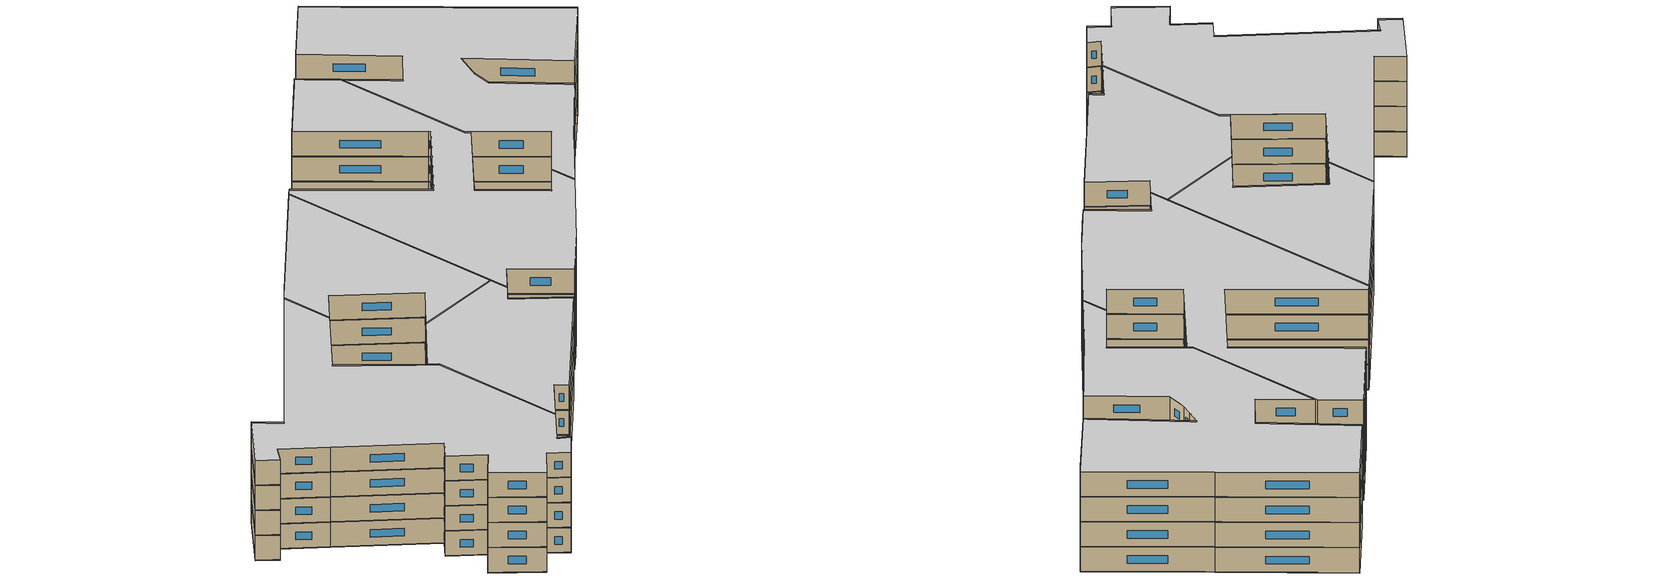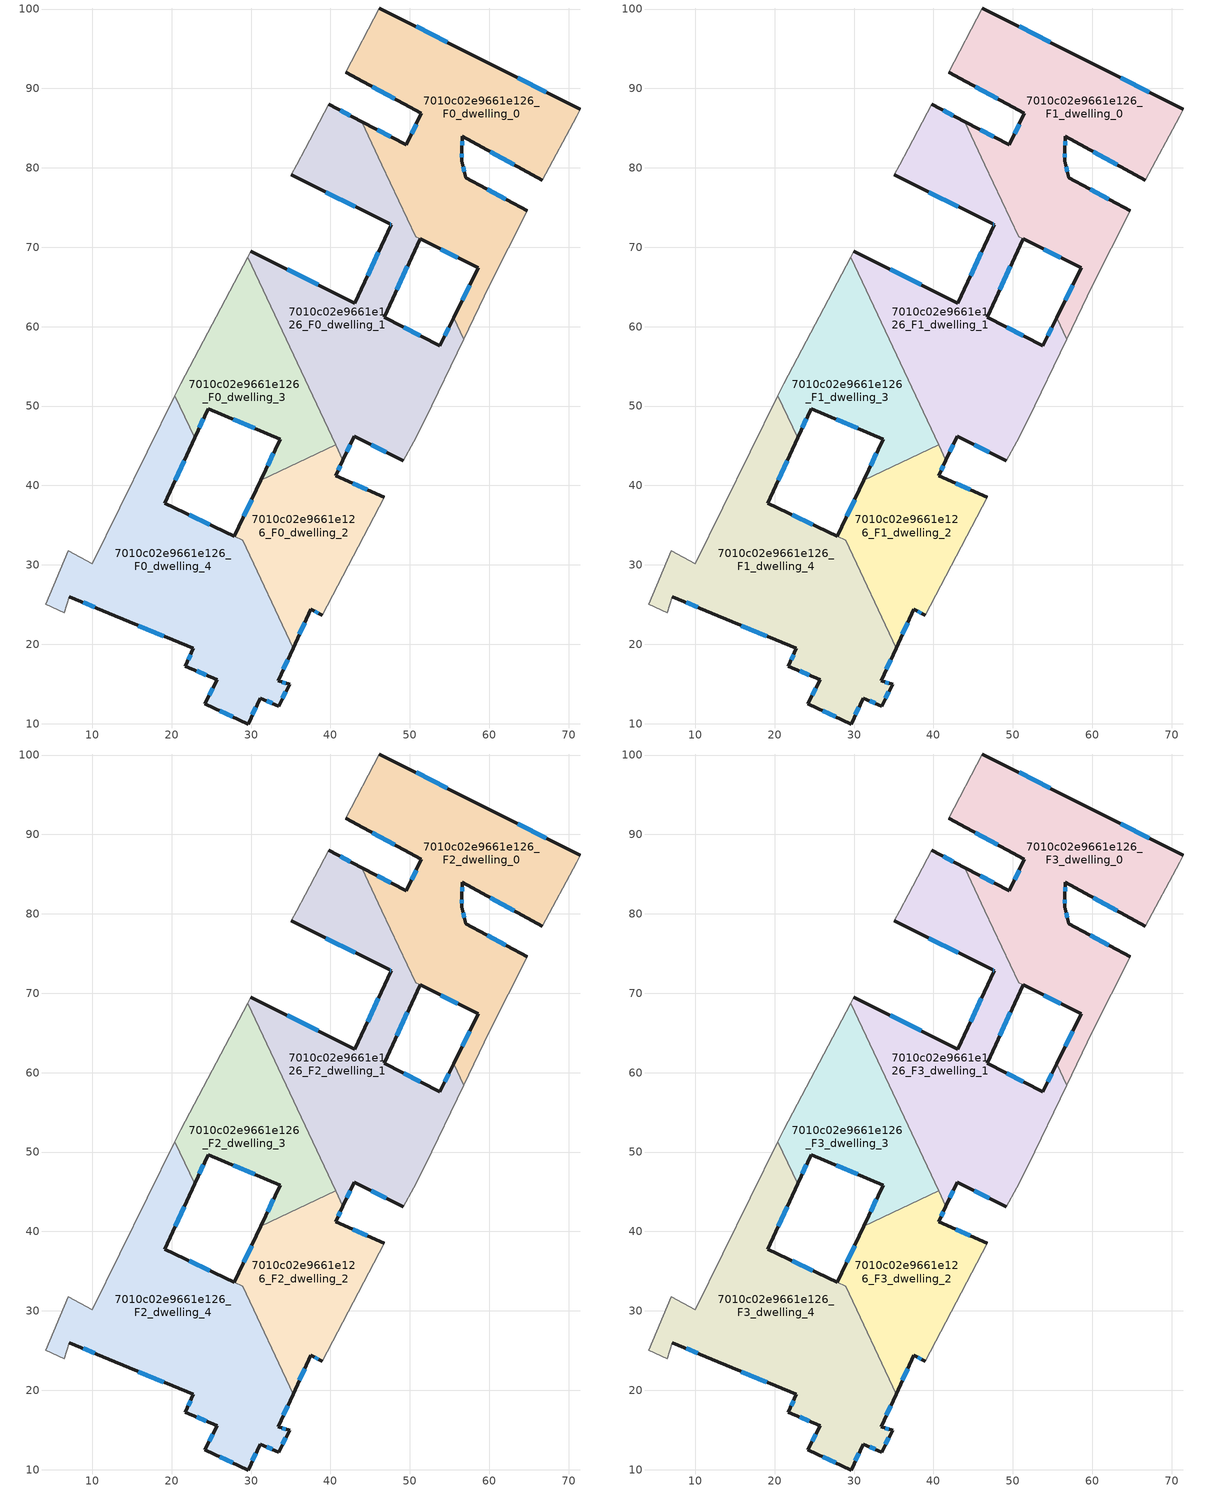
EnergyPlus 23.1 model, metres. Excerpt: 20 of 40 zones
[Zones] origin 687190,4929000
7010c02e9661e126_F0_dwelling_0
 floor ground (EU_floor_Construction): 59.98,65.12 64.76,74.59 57.03,78.73 56.53,80.9 56.55,82.2 56.59,83.99 66.68,78.41 71.01,86.51 71.47,87.38 59.29,93.49 46.17,100.13 41.9,92.05 51.45,86.86 49.53,82.88 43.93,85.81 50.72,71.33 58.61,67.4 55.5,61.11 56.77,58.4 z0
 wall outside (EU_wall_Construction): 43.93,85.81 49.54,82.88 51.45,86.86 41.91,92.05 / 46.18,100.13 59.3,93.49 71.47,87.38 / 66.68,78.41 56.59,83.99 56.56,82.2 56.54,80.9 57.04,78.73 64.76,74.59 / 55.5,61.11 58.61,67.4 51.29,71.04 z0:3
 wall adiabatic (EU_wall_Construction): 41.91,92.05 46.18,100.13 / 71.47,87.38 71.01,86.51 66.68,78.41 / 64.76,74.59 59.98,65.12 56.77,58.4 z0:3
 wall to 7010c02e9661e126_F0_dwelling_1 (EU_wall_Construction): 56.77,58.4 55.5,61.11 / 51.28,71.04 50.72,71.33 46.47,80.39 43.93,85.81 z0:3
 window (EU_Window_Construction): 45.89,84.79 47.57,83.91 / 50.21,84.28 50.78,85.47 / 48.11,88.68 45.25,90.23 / 50.78,97.8 54.69,95.82 / 63.57,91.35 67.2,89.52 / 63.15,80.37 60.13,82.04 / 56.58,83.36 56.57,82.83 / 56.55,81.75 56.54,81.36 / 56.71,80.14 56.86,79.49 / 59.74,77.28 62.05,76.04 / 56.59,63.32 57.52,65.2 / 56.05,68.68 53.86,69.77 z1.05:1.95
7010c02e9661e126_F0_dwelling_1
 floor ground (EU_floor_Construction): 50.47,45.51 51.94,48.32 56.77,58.4 55.5,61.11 53.76,57.6 46.74,61.15 51.28,71.04 50.72,71.33 43.93,85.81 39.75,87.99 36.8,82.4 35.75,80.4 35.06,79.11 47.44,72.95 47.65,72.85 43.08,62.97 29.97,69.49 29.59,68.76 41.57,43.18 42.96,46.18 49.19,43.08 z0
 wall outside (EU_wall_Construction): 39.76,87.99 43.93,85.81 / 51.29,71.04 46.74,61.15 53.77,57.6 55.5,61.11 / 49.19,43.08 42.96,46.18 41.57,43.18 / 29.97,69.49 43.08,62.97 47.65,72.85 47.44,72.95 35.06,79.11 z0:3
 wall adiabatic (EU_wall_Construction): 56.77,58.4 51.94,48.32 50.47,45.51 49.19,43.08 / 29.59,68.76 29.97,69.49 / 35.06,79.11 35.76,80.4 36.81,82.4 39.76,87.99 z0:3
 wall to 7010c02e9661e126_F0_dwelling_3 (EU_wall_Construction): 40.67,45.11 29.59,68.76 z0:3
 wall to 7010c02e9661e126_F0_dwelling_2 (EU_wall_Construction): 41.57,43.18 40.67,45.11 z0:3
 window (EU_Window_Construction): 41.22,87.23 42.47,86.58 / 49.69,67.58 48.34,64.62 / 49.21,59.91 51.3,58.85 / 54.37,58.83 54.89,59.88 / 47.01,44.17 45.15,45.1 / 42.48,45.13 42.06,44.24 / 34.57,67.21 38.49,65.26 / 44.68,66.44 46.05,69.39 / 47.57,72.89 47.52,72.92 / 43.1,75.11 39.41,76.95 z1.05:1.95
7010c02e9661e126_F0_dwelling_2
 floor ground (EU_floor_Construction): 38.96,23.66 46.78,38.48 40.67,41.22 41.57,43.18 40.67,45.11 31.22,40.68 27.9,33.61 28.92,33.13 35.31,19.5 37.54,24.42 z0
 wall outside (EU_wall_Construction): 27.9,33.61 31.22,40.68 / 41.57,43.18 40.67,41.22 46.78,38.48 / 38.96,23.66 37.55,24.42 35.31,19.5 z0:3
 wall adiabatic (EU_wall_Construction): 46.78,38.48 38.96,23.66 z0:3
 wall to 7010c02e9661e126_F0_dwelling_3 (EU_wall_Construction): 31.22,40.68 40.67,45.11 z0:3
 wall to 7010c02e9661e126_F0_dwelling_4 (EU_wall_Construction): 35.31,19.5 28.93,33.12 / 28.92,33.13 27.9,33.61 z0:3
 window (EU_Window_Construction): 29.06,36.09 30.06,38.21 / 41.26,42.5 40.98,41.91 / 42.81,40.26 44.64,39.44 / 38.47,23.93 38.04,24.16 / 36.76,22.7 36.09,21.23 z1.05:1.95
7010c02e9661e126_F0_dwelling_3
 floor ground (EU_floor_Construction): 40.67,45.11 29.59,68.76 21.15,52.8 20.41,51.3 22.9,45.99 24.58,49.68 33.65,45.84 31.22,40.68 z0
 wall outside (EU_wall_Construction): 31.22,40.68 33.66,45.84 24.58,49.68 22.9,45.99 z0:3
 wall adiabatic (EU_wall_Construction): 20.41,51.3 21.16,52.8 29.59,68.76 z0:3
 wall to 7010c02e9661e126_F0_dwelling_4 (EU_wall_Construction): 22.9,45.99 20.41,51.3 z0:3
 window (EU_Window_Construction): 32.08,42.49 32.8,44.03 / 30.47,47.19 27.77,48.34 / 23.99,48.39 23.49,47.28 z1.05:1.95
7010c02e9661e126_F0_dwelling_4
 floor ground (EU_floor_Construction): 33.46,12.21 34.84,14.96 33.43,15.38 35.31,19.5 28.92,33.13 19.15,37.76 22.9,45.99 20.41,51.3 9.98,30.17 6.99,31.75 4.12,25.01 6.45,24 7.07,26 12.09,23.89 22.72,19.47 21.73,17.24 25.76,15.51 24.18,12.5 29.62,9.96 31.14,13.21 z0
 wall outside (EU_wall_Construction): 22.9,45.99 19.15,37.76 27.89,33.62 / 35.31,19.5 33.43,15.38 34.84,14.96 33.46,12.21 31.14,13.21 29.62,9.96 24.18,12.5 25.76,15.51 21.73,17.24 22.72,19.47 12.09,23.89 7.07,26 z0:3
 wall adiabatic (EU_wall_Construction): 7.07,26 6.45,24 4.12,25.01 6.99,31.75 9.98,30.17 20.41,51.3 z0:3
 window (EU_Window_Construction): 24.73,13.55 25.2,14.46 / 24.35,16.12 23.14,16.63 / 22.08,18.02 22.38,18.69 / 19,21.02 15.82,22.35 / 10.33,24.63 8.84,25.26 / 21.58,43.1 20.46,40.65 / 22.21,36.31 24.82,35.07 / 34.65,18.06 34.08,16.82 / 33.92,15.23 34.35,15.1 / 34.36,13.99 33.95,13.17 / 32.65,12.56 31.95,12.85 / 30.61,12.07 30.15,11.09 / 27.71,10.85 26.09,11.6 z1.05:1.95
7010c02e9661e126_F1_dwelling_0
 floor to 7010c02e9661e126_F0_dwelling_0 (EU_floor_Construction): 59.98,65.12 64.76,74.59 57.03,78.73 56.53,80.9 56.55,82.2 56.59,83.99 66.68,78.41 71.01,86.51 71.47,87.38 59.29,93.49 46.17,100.13 41.9,92.05 51.45,86.86 49.53,82.88 43.93,85.81 50.72,71.33 58.61,67.4 55.5,61.11 56.77,58.4 z3
 wall outside (EU_wall_Construction): 43.93,85.81 49.54,82.88 51.45,86.86 41.91,92.05 / 46.18,100.13 59.3,93.49 71.47,87.38 / 66.68,78.41 56.59,83.99 56.56,82.2 56.54,80.9 57.04,78.73 64.76,74.59 / 55.5,61.11 58.61,67.4 51.29,71.04 z3:6
 wall adiabatic (EU_wall_Construction): 41.91,92.05 46.18,100.13 / 71.47,87.38 71.01,86.51 66.68,78.41 / 64.76,74.59 59.98,65.12 56.77,58.4 z3:6
 wall to 7010c02e9661e126_F1_dwelling_1 (EU_wall_Construction): 56.77,58.4 55.5,61.11 / 51.28,71.04 50.72,71.33 46.47,80.39 43.93,85.81 z3:6
 window (EU_Window_Construction): 45.89,84.79 47.57,83.91 / 50.21,84.28 50.78,85.47 / 48.11,88.68 45.25,90.23 / 50.78,97.8 54.69,95.82 / 63.57,91.35 67.2,89.52 / 63.15,80.37 60.13,82.04 / 56.58,83.36 56.57,82.83 / 56.55,81.75 56.54,81.36 / 56.71,80.14 56.86,79.49 / 59.74,77.28 62.05,76.04 / 56.59,63.32 57.52,65.2 / 56.05,68.68 53.86,69.77 z4.05:4.95
7010c02e9661e126_F1_dwelling_1
 floor to 7010c02e9661e126_F0_dwelling_1 (EU_floor_Construction): 50.47,45.51 51.94,48.32 56.77,58.4 55.5,61.11 53.76,57.6 46.74,61.15 51.28,71.04 50.72,71.33 43.93,85.81 39.75,87.99 36.8,82.4 35.75,80.4 35.06,79.11 47.44,72.95 47.65,72.85 43.08,62.97 29.97,69.49 29.59,68.76 41.57,43.18 42.96,46.18 49.19,43.08 z3
 wall outside (EU_wall_Construction): 39.76,87.99 43.93,85.81 / 51.29,71.04 46.74,61.15 53.77,57.6 55.5,61.11 / 49.19,43.08 42.96,46.18 41.57,43.18 / 29.97,69.49 43.08,62.97 47.65,72.85 47.44,72.95 35.06,79.11 z3:6
 wall adiabatic (EU_wall_Construction): 56.77,58.4 51.94,48.32 50.47,45.51 49.19,43.08 / 29.59,68.76 29.97,69.49 / 35.06,79.11 35.76,80.4 36.81,82.4 39.76,87.99 z3:6
 wall to 7010c02e9661e126_F1_dwelling_3 (EU_wall_Construction): 40.67,45.11 29.59,68.76 z3:6
 wall to 7010c02e9661e126_F1_dwelling_2 (EU_wall_Construction): 41.57,43.18 40.67,45.11 z3:6
 window (EU_Window_Construction): 41.22,87.23 42.47,86.58 / 49.69,67.58 48.34,64.62 / 49.21,59.91 51.3,58.85 / 54.37,58.83 54.89,59.88 / 47.01,44.17 45.15,45.1 / 42.48,45.13 42.06,44.24 / 34.57,67.21 38.49,65.26 / 44.68,66.44 46.05,69.39 / 47.57,72.89 47.52,72.92 / 43.1,75.11 39.41,76.95 z4.05:4.95
7010c02e9661e126_F1_dwelling_2
 floor to 7010c02e9661e126_F0_dwelling_2 (EU_floor_Construction): 38.96,23.66 46.78,38.48 40.67,41.22 41.57,43.18 40.67,45.11 31.22,40.68 27.9,33.61 28.92,33.13 35.31,19.5 37.54,24.42 z3
 wall outside (EU_wall_Construction): 27.9,33.61 31.22,40.68 / 41.57,43.18 40.67,41.22 46.78,38.48 / 38.96,23.66 37.55,24.42 35.31,19.5 z3:6
 wall adiabatic (EU_wall_Construction): 46.78,38.48 38.96,23.66 z3:6
 wall to 7010c02e9661e126_F1_dwelling_3 (EU_wall_Construction): 31.22,40.68 40.67,45.11 z3:6
 wall to 7010c02e9661e126_F1_dwelling_4 (EU_wall_Construction): 35.31,19.5 28.93,33.12 / 28.92,33.13 27.9,33.61 z3:6
 window (EU_Window_Construction): 29.06,36.09 30.06,38.21 / 41.26,42.5 40.98,41.91 / 42.81,40.26 44.64,39.44 / 38.47,23.93 38.04,24.16 / 36.76,22.7 36.09,21.23 z4.05:4.95
7010c02e9661e126_F1_dwelling_3
 floor to 7010c02e9661e126_F0_dwelling_3 (EU_floor_Construction): 40.67,45.11 29.59,68.76 21.15,52.8 20.41,51.3 22.9,45.99 24.58,49.68 33.65,45.84 31.22,40.68 z3
 wall outside (EU_wall_Construction): 31.22,40.68 33.66,45.84 24.58,49.68 22.9,45.99 z3:6
 wall adiabatic (EU_wall_Construction): 20.41,51.3 21.16,52.8 29.59,68.76 z3:6
 wall to 7010c02e9661e126_F1_dwelling_4 (EU_wall_Construction): 22.9,45.99 20.41,51.3 z3:6
 window (EU_Window_Construction): 32.08,42.49 32.8,44.03 / 30.47,47.19 27.77,48.34 / 23.99,48.39 23.49,47.28 z4.05:4.95
7010c02e9661e126_F1_dwelling_4
 floor to 7010c02e9661e126_F0_dwelling_4 (EU_floor_Construction): 33.46,12.21 34.84,14.96 33.42,15.38 35.31,19.5 28.92,33.12 19.15,37.76 22.9,45.99 20.41,51.3 9.98,30.17 6.99,31.75 4.12,25.01 6.45,24 7.07,26 12.09,23.89 22.72,19.47 21.73,17.24 25.75,15.51 24.17,12.5 29.62,9.96 31.13,13.21 z3
 wall outside (EU_wall_Construction): 22.9,45.99 19.15,37.76 27.89,33.62 / 35.31,19.5 33.43,15.38 34.84,14.96 33.46,12.21 31.14,13.21 29.62,9.96 24.18,12.5 25.76,15.51 21.73,17.24 22.72,19.47 12.09,23.89 7.07,26 z3:6
 wall adiabatic (EU_wall_Construction): 7.07,26 6.45,24 4.12,25.01 6.99,31.75 9.98,30.17 20.41,51.3 z3:6
 window (EU_Window_Construction): 24.73,13.55 25.2,14.46 / 24.35,16.12 23.14,16.63 / 22.08,18.02 22.38,18.69 / 19,21.02 15.82,22.35 / 10.33,24.63 8.84,25.26 / 21.58,43.1 20.46,40.65 / 22.21,36.31 24.82,35.07 / 34.65,18.06 34.08,16.82 / 33.92,15.23 34.35,15.1 / 34.36,13.99 33.95,13.17 / 32.65,12.56 31.95,12.85 / 30.61,12.07 30.15,11.09 / 27.71,10.85 26.09,11.6 z4.05:4.95
7010c02e9661e126_F2_dwelling_0
 floor to 7010c02e9661e126_F1_dwelling_0 (EU_floor_Construction): 59.98,65.12 64.76,74.59 57.03,78.73 56.53,80.9 56.55,82.2 56.59,83.99 66.68,78.41 71.01,86.51 71.47,87.38 59.29,93.49 46.17,100.13 41.9,92.05 51.45,86.86 49.53,82.88 43.93,85.81 50.72,71.33 58.61,67.4 55.5,61.11 56.77,58.4 z6
 wall outside (EU_wall_Construction): 43.93,85.81 49.54,82.88 51.45,86.86 41.91,92.05 / 46.18,100.13 59.3,93.49 71.47,87.38 / 66.68,78.41 56.59,83.99 56.56,82.2 56.54,80.9 57.04,78.73 64.76,74.59 / 55.5,61.11 58.61,67.4 51.29,71.04 z6:9
 wall adiabatic (EU_wall_Construction): 41.91,92.05 46.18,100.13 / 71.47,87.38 71.01,86.51 66.68,78.41 / 64.76,74.59 59.98,65.12 56.77,58.4 z6:9
 wall to 7010c02e9661e126_F2_dwelling_1 (EU_wall_Construction): 56.77,58.4 55.5,61.11 / 51.28,71.04 50.72,71.33 46.47,80.39 43.93,85.81 z6:9
 window (EU_Window_Construction): 45.89,84.79 47.57,83.91 / 50.21,84.28 50.78,85.47 / 48.11,88.68 45.25,90.23 / 50.78,97.8 54.69,95.82 / 63.57,91.35 67.2,89.52 / 63.15,80.37 60.13,82.04 / 56.58,83.36 56.57,82.83 / 56.55,81.75 56.54,81.36 / 56.71,80.14 56.86,79.49 / 59.74,77.28 62.05,76.04 / 56.59,63.32 57.52,65.2 / 56.05,68.68 53.86,69.77 z7.05:7.95
7010c02e9661e126_F2_dwelling_1
 floor to 7010c02e9661e126_F1_dwelling_1 (EU_floor_Construction): 50.47,45.51 51.94,48.32 56.77,58.4 55.5,61.11 53.76,57.6 46.74,61.15 51.28,71.04 50.72,71.33 43.93,85.81 39.75,87.99 36.8,82.4 35.75,80.4 35.06,79.11 47.44,72.95 47.65,72.85 43.08,62.97 29.97,69.49 29.59,68.76 41.57,43.18 42.96,46.18 49.19,43.08 z6
 wall outside (EU_wall_Construction): 39.76,87.99 43.93,85.81 / 51.29,71.04 46.74,61.15 53.77,57.6 55.5,61.11 / 49.19,43.08 42.96,46.18 41.57,43.18 / 29.97,69.49 43.08,62.97 47.65,72.85 47.44,72.95 35.06,79.11 z6:9
 wall adiabatic (EU_wall_Construction): 56.77,58.4 51.94,48.32 50.47,45.51 49.19,43.08 / 29.59,68.76 29.97,69.49 / 35.06,79.11 35.76,80.4 36.81,82.4 39.76,87.99 z6:9
 wall to 7010c02e9661e126_F2_dwelling_3 (EU_wall_Construction): 40.67,45.11 29.59,68.76 z6:9
 wall to 7010c02e9661e126_F2_dwelling_2 (EU_wall_Construction): 41.57,43.18 40.67,45.11 z6:9
 window (EU_Window_Construction): 41.22,87.23 42.47,86.58 / 49.69,67.58 48.34,64.62 / 49.21,59.91 51.3,58.85 / 54.37,58.83 54.89,59.88 / 47.01,44.17 45.15,45.1 / 42.48,45.13 42.06,44.24 / 34.57,67.21 38.49,65.26 / 44.68,66.44 46.05,69.39 / 47.57,72.89 47.52,72.92 / 43.1,75.11 39.41,76.95 z7.05:7.95
7010c02e9661e126_F2_dwelling_2
 floor to 7010c02e9661e126_F1_dwelling_2 (EU_floor_Construction): 38.96,23.66 46.78,38.48 40.67,41.22 41.57,43.18 40.67,45.11 31.22,40.68 27.9,33.61 28.92,33.13 35.31,19.5 37.54,24.42 z6
 wall outside (EU_wall_Construction): 27.9,33.61 31.22,40.68 / 41.57,43.18 40.67,41.22 46.78,38.48 / 38.96,23.66 37.55,24.42 35.31,19.5 z6:9
 wall adiabatic (EU_wall_Construction): 46.78,38.48 38.96,23.66 z6:9
 wall to 7010c02e9661e126_F2_dwelling_3 (EU_wall_Construction): 31.22,40.68 40.67,45.11 z6:9
 wall to 7010c02e9661e126_F2_dwelling_4 (EU_wall_Construction): 35.31,19.5 28.93,33.12 / 28.92,33.13 27.9,33.61 z6:9
 window (EU_Window_Construction): 29.06,36.09 30.06,38.21 / 41.26,42.5 40.98,41.91 / 42.81,40.26 44.64,39.44 / 38.47,23.93 38.04,24.16 / 36.76,22.7 36.09,21.23 z7.05:7.95
7010c02e9661e126_F2_dwelling_3
 floor to 7010c02e9661e126_F1_dwelling_3 (EU_floor_Construction): 40.67,45.11 29.59,68.76 21.15,52.8 20.41,51.3 22.9,45.99 24.58,49.68 33.65,45.84 31.22,40.68 z6
 wall outside (EU_wall_Construction): 31.22,40.68 33.66,45.84 24.58,49.68 22.9,45.99 z6:9
 wall adiabatic (EU_wall_Construction): 20.41,51.3 21.16,52.8 29.59,68.76 z6:9
 wall to 7010c02e9661e126_F2_dwelling_4 (EU_wall_Construction): 22.9,45.99 20.41,51.3 z6:9
 window (EU_Window_Construction): 32.08,42.49 32.8,44.03 / 30.47,47.19 27.77,48.34 / 23.99,48.39 23.49,47.28 z7.05:7.95
7010c02e9661e126_F2_dwelling_4
 floor to 7010c02e9661e126_F1_dwelling_4 (EU_floor_Construction): 33.46,12.21 34.84,14.96 33.42,15.38 35.31,19.5 28.92,33.12 19.15,37.76 22.9,45.99 20.41,51.3 9.98,30.17 6.99,31.75 4.12,25.01 6.45,24 7.07,26 12.09,23.89 22.72,19.47 21.73,17.24 25.75,15.51 24.17,12.5 29.62,9.96 31.13,13.21 z6
 wall outside (EU_wall_Construction): 22.9,45.99 19.15,37.76 27.89,33.62 / 35.31,19.5 33.43,15.38 34.84,14.96 33.46,12.21 31.14,13.21 29.62,9.96 24.18,12.5 25.76,15.51 21.73,17.24 22.72,19.47 12.09,23.89 7.07,26 z6:9
 wall adiabatic (EU_wall_Construction): 7.07,26 6.45,24 4.12,25.01 6.99,31.75 9.98,30.17 20.41,51.3 z6:9
 window (EU_Window_Construction): 24.73,13.55 25.2,14.46 / 24.35,16.12 23.14,16.63 / 22.08,18.02 22.38,18.69 / 19,21.02 15.82,22.35 / 10.33,24.63 8.84,25.26 / 21.58,43.1 20.46,40.65 / 22.21,36.31 24.82,35.07 / 34.65,18.06 34.08,16.82 / 33.92,15.23 34.35,15.1 / 34.36,13.99 33.95,13.17 / 32.65,12.56 31.95,12.85 / 30.61,12.07 30.15,11.09 / 27.71,10.85 26.09,11.6 z7.05:7.95
7010c02e9661e126_F3_dwelling_0
 floor to 7010c02e9661e126_F2_dwelling_0 (EU_floor_Construction): 59.98,65.12 64.76,74.59 57.03,78.73 56.53,80.9 56.55,82.2 56.59,83.99 66.68,78.41 71.01,86.51 71.47,87.38 59.29,93.49 46.17,100.13 41.9,92.05 51.45,86.86 49.53,82.88 43.93,85.81 50.72,71.33 58.61,67.4 55.5,61.11 56.77,58.4 z9
 wall outside (EU_wall_Construction): 43.93,85.81 49.54,82.88 51.45,86.86 41.91,92.05 / 46.18,100.13 59.3,93.49 71.47,87.38 / 66.68,78.41 56.59,83.99 56.56,82.2 56.54,80.9 57.04,78.73 64.76,74.59 / 55.5,61.11 58.61,67.4 51.29,71.04 z9:12
 wall adiabatic (EU_wall_Construction): 41.91,92.05 46.18,100.13 / 71.47,87.38 71.01,86.51 66.68,78.41 / 64.76,74.59 59.98,65.12 56.77,58.4 z9:12
 wall to 7010c02e9661e126_F3_dwelling_1 (EU_wall_Construction): 56.77,58.4 55.5,61.11 / 51.28,71.04 50.72,71.33 46.47,80.39 43.93,85.81 z9:12
 window (EU_Window_Construction): 45.89,84.79 47.57,83.91 / 50.21,84.28 50.78,85.47 / 48.11,88.68 45.25,90.23 / 50.78,97.8 54.69,95.82 / 63.57,91.35 67.2,89.52 / 63.15,80.37 60.13,82.04 / 56.58,83.36 56.57,82.83 / 56.55,81.75 56.54,81.36 / 56.71,80.14 56.86,79.49 / 59.74,77.28 62.05,76.04 / 56.59,63.32 57.52,65.2 / 56.05,68.68 53.86,69.77 z10.05:10.95
 ceiling to 7010c02e9661e126_F4_dwelling_0 (EU_floor_Construction): 71.47,87.38 71.01,86.51 66.68,78.41 56.59,83.99 56.55,82.2 56.53,80.9 57.03,78.73 64.76,74.59 59.98,65.12 56.77,58.4 55.5,61.11 58.61,67.4 50.72,71.33 43.93,85.81 49.53,82.88 51.45,86.86 41.9,92.05 46.17,100.13 59.29,93.49 z12
7010c02e9661e126_F3_dwelling_1
 floor to 7010c02e9661e126_F2_dwelling_1 (EU_floor_Construction): 50.47,45.51 51.94,48.32 56.77,58.4 55.5,61.11 53.76,57.6 46.74,61.15 51.28,71.04 50.72,71.33 43.93,85.81 39.75,87.99 36.8,82.4 35.75,80.4 35.06,79.11 47.44,72.95 47.65,72.85 43.08,62.97 29.97,69.49 29.59,68.76 41.57,43.18 42.96,46.18 49.19,43.08 z9
 wall outside (EU_wall_Construction): 39.76,87.99 43.93,85.81 / 51.29,71.04 46.74,61.15 53.77,57.6 55.5,61.11 / 49.19,43.08 42.96,46.18 41.57,43.18 / 29.97,69.49 43.08,62.97 47.65,72.85 47.44,72.95 35.06,79.11 z9:12
 wall adiabatic (EU_wall_Construction): 56.77,58.4 51.94,48.32 50.47,45.51 49.19,43.08 / 29.59,68.76 29.97,69.49 / 35.06,79.11 35.76,80.4 36.81,82.4 39.76,87.99 z9:12
 wall to 7010c02e9661e126_F3_dwelling_3 (EU_wall_Construction): 40.67,45.11 29.59,68.76 z9:12
 wall to 7010c02e9661e126_F3_dwelling_2 (EU_wall_Construction): 41.57,43.18 40.67,45.11 z9:12
 window (EU_Window_Construction): 41.22,87.23 42.47,86.58 / 49.69,67.58 48.34,64.62 / 49.21,59.91 51.3,58.85 / 54.37,58.83 54.89,59.88 / 47.01,44.17 45.15,45.1 / 42.48,45.13 42.06,44.24 / 34.57,67.21 38.49,65.26 / 44.68,66.44 46.05,69.39 / 47.57,72.89 47.52,72.92 / 43.1,75.11 39.41,76.95 z10.05:10.95
 ceiling to 7010c02e9661e126_F4_dwelling_1 (EU_floor_Construction): 43.93,85.81 50.72,71.33 51.28,71.04 46.74,61.15 53.76,57.6 55.5,61.11 56.77,58.4 51.94,48.32 50.47,45.51 49.19,43.08 42.96,46.18 41.57,43.18 29.59,68.76 29.97,69.49 43.08,62.97 47.65,72.85 47.44,72.95 35.06,79.11 35.75,80.4 36.8,82.4 39.75,87.99 z12
7010c02e9661e126_F3_dwelling_2
 floor to 7010c02e9661e126_F2_dwelling_2 (EU_floor_Construction): 38.96,23.66 46.78,38.48 40.67,41.22 41.57,43.18 40.67,45.11 31.22,40.68 27.9,33.61 28.92,33.13 35.31,19.5 37.54,24.42 z9
 wall outside (EU_wall_Construction): 27.9,33.61 31.22,40.68 / 41.57,43.18 40.67,41.22 46.78,38.48 / 38.96,23.66 37.55,24.42 35.31,19.5 z9:12
 wall adiabatic (EU_wall_Construction): 46.78,38.48 38.96,23.66 z9:12
 wall to 7010c02e9661e126_F3_dwelling_3 (EU_wall_Construction): 31.22,40.68 40.67,45.11 z9:12
 wall to 7010c02e9661e126_F3_dwelling_4 (EU_wall_Construction): 35.31,19.5 28.93,33.12 / 28.92,33.13 27.9,33.61 z9:12
 window (EU_Window_Construction): 29.06,36.09 30.06,38.21 / 41.26,42.5 40.98,41.91 / 42.81,40.26 44.64,39.44 / 38.47,23.93 38.04,24.16 / 36.76,22.7 36.09,21.23 z10.05:10.95
 ceiling to 7010c02e9661e126_F4_dwelling_2 (EU_floor_Construction): 41.57,43.18 40.67,41.22 46.78,38.48 38.96,23.66 37.54,24.42 35.31,19.5 28.92,33.13 27.9,33.61 31.22,40.68 40.67,45.11 z12
7010c02e9661e126_F3_dwelling_3
 floor to 7010c02e9661e126_F2_dwelling_3 (EU_floor_Construction): 40.67,45.11 29.59,68.76 21.15,52.8 20.41,51.3 22.9,45.99 24.58,49.68 33.65,45.84 31.22,40.68 z9
 wall outside (EU_wall_Construction): 31.22,40.68 33.66,45.84 24.58,49.68 22.9,45.99 z9:12
 wall adiabatic (EU_wall_Construction): 20.41,51.3 21.16,52.8 29.59,68.76 z9:12
 wall to 7010c02e9661e126_F3_dwelling_4 (EU_wall_Construction): 22.9,45.99 20.41,51.3 z9:12
 window (EU_Window_Construction): 32.08,42.49 32.8,44.03 / 30.47,47.19 27.77,48.34 / 23.99,48.39 23.49,47.28 z10.05:10.95
 ceiling to 7010c02e9661e126_F4_dwelling_2 (EU_floor_Construction): 29.59,68.76 40.67,45.11 31.22,40.68 33.65,45.84 24.58,49.68 22.9,45.99 20.41,51.3 21.15,52.8 z12
7010c02e9661e126_F3_dwelling_4
 floor to 7010c02e9661e126_F2_dwelling_4 (EU_floor_Construction): 33.46,12.21 34.84,14.96 33.42,15.38 35.31,19.5 28.92,33.12 19.15,37.76 22.9,45.99 20.41,51.3 9.98,30.17 6.99,31.75 4.12,25.01 6.45,24 7.07,26 12.09,23.89 22.72,19.47 21.73,17.24 25.75,15.51 24.17,12.5 29.62,9.96 31.13,13.21 z9
 wall outside (EU_wall_Construction): 22.9,45.99 19.15,37.76 27.89,33.62 / 35.31,19.5 33.43,15.38 34.84,14.96 33.46,12.21 31.14,13.21 29.62,9.96 24.18,12.5 25.76,15.51 21.73,17.24 22.72,19.47 12.09,23.89 7.07,26 z9:12
 wall adiabatic (EU_wall_Construction): 7.07,26 6.45,24 4.12,25.01 6.99,31.75 9.98,30.17 20.41,51.3 z9:12
 window (EU_Window_Construction): 24.73,13.55 25.2,14.46 / 24.35,16.12 23.14,16.63 / 22.08,18.02 22.38,18.69 / 19,21.02 15.82,22.35 / 10.33,24.63 8.84,25.26 / 21.58,43.1 20.46,40.65 / 22.21,36.31 24.82,35.07 / 34.65,18.06 34.08,16.82 / 33.92,15.23 34.35,15.1 / 34.36,13.99 33.95,13.17 / 32.65,12.56 31.95,12.85 / 30.61,12.07 30.15,11.09 / 27.71,10.85 26.09,11.6 z10.05:10.95
 ceiling to 7010c02e9661e126_F4_dwelling_3 (EU_floor_Construction): 22.9,45.99 19.15,37.76 28.92,33.12 35.31,19.5 33.42,15.38 34.84,14.96 33.46,12.21 31.13,13.21 29.62,9.96 24.17,12.5 25.75,15.51 21.73,17.24 22.72,19.47 12.09,23.89 7.07,26 6.45,24 4.12,25.01 6.99,31.75 9.98,30.17 20.41,51.3 z12
[Building]
EU S2 Campaign: North Axis=0; Terrain=City; Solar Distribution=FullExterior
[Site:Location]
Bologna: Latitude=44.5; Longitude=11.25; Time Zone=1; Elevation=37
[SizingPeriod:WeatherFileDays]
AnnualSizingPeriod: Begin Month=1; Begin Day of Month=1; End Month=12; End Day of Month=31; Day of Week for Start Day=Monday; Use Weather File Daylight Saving Period=No; Use Weather File Rain and Snow Indicators=No
[MATERIAL]
EU_InternalMass_Material: Roughness=MediumRough; Thickness=0.1; Conductivity=1; Density=1800; Specific Heat=900; Thermal Absorptance=0.9; Solar Absorptance=0.7; Visible Absorptance=0.7
[MATERIAL:NOMASS] Roughness=MediumRough; Thermal Absorptance=0.9; Solar Absorptance=0.7; Visible Absorptance=0.7
Name | Thermal Resistance
EU_wall_NoMass | 0.890213
EU_floor_NoMass | 0.79516
[WINDOWMATERIAL:SIMPLEGLAZINGSYSTEM]
EU_Window_SimpleGlazing: UFactor=4.49146; Solar Heat Gain Coefficient=0.85; Visible Transmittance=0.85
[CONSTRUCTION]
EU_wall_Construction: EU_wall_NoMass
EU_floor_Construction: EU_floor_NoMass
EU_InternalMass_Construction: EU_InternalMass_Material
EU_Window_Construction: EU_Window_SimpleGlazing
[ZONE] Type=1; Multiplier=1; Ceiling Height=autocalculate; Floor Area=autocalculate; Part of Total Floor Area=Yes
Name | Volume
7010c02e9661e126_F0_dwelling_0; 7010c02e9661e126_F1_dwelling_0; 7010c02e9661e126_F2_dwelling_0; 7010c02e9661e126_F3_dwelling_0 | 1455.82
7010c02e9661e126_F0_dwelling_1; 7010c02e9661e126_F1_dwelling_1; 7010c02e9661e126_F2_dwelling_1; 7010c02e9661e126_F3_dwelling_1 | 1435.54
7010c02e9661e126_F0_dwelling_2; 7010c02e9661e126_F1_dwelling_2; 7010c02e9661e126_F2_dwelling_2; 7010c02e9661e126_F3_dwelling_2 | 737.108
7010c02e9661e126_F0_dwelling_3; 7010c02e9661e126_F1_dwelling_3; 7010c02e9661e126_F2_dwelling_3; 7010c02e9661e126_F3_dwelling_3 | 742.203
7010c02e9661e126_F0_dwelling_4 | 1454.72
7010c02e9661e126_F1_dwelling_4; 7010c02e9661e126_F2_dwelling_4; 7010c02e9661e126_F3_dwelling_4 | 1454.65
[INTERNALMASS] Construction=EU_InternalMass_Construction
Name | Zone or ZoneList | Surface Area
7010c02e9661e126_F0_dwelling_0_EU_InternalMass | 7010c02e9661e126_F0_dwelling_0 | 485.273
7010c02e9661e126_F0_dwelling_1_EU_InternalMass | 7010c02e9661e126_F0_dwelling_1 | 478.51
7010c02e9661e126_F0_dwelling_2_EU_InternalMass | 7010c02e9661e126_F0_dwelling_2 | 245.703
7010c02e9661e126_F0_dwelling_3_EU_InternalMass | 7010c02e9661e126_F0_dwelling_3 | 247.405
7010c02e9661e126_F0_dwelling_4_EU_InternalMass | 7010c02e9661e126_F0_dwelling_4 | 484.9
7010c02e9661e126_F1_dwelling_0_EU_InternalMass | 7010c02e9661e126_F1_dwelling_0 | 485.273
7010c02e9661e126_F1_dwelling_1_EU_InternalMass | 7010c02e9661e126_F1_dwelling_1 | 478.51
7010c02e9661e126_F1_dwelling_2_EU_InternalMass | 7010c02e9661e126_F1_dwelling_2 | 245.703
7010c02e9661e126_F1_dwelling_3_EU_InternalMass | 7010c02e9661e126_F1_dwelling_3 | 247.405
7010c02e9661e126_F1_dwelling_4_EU_InternalMass | 7010c02e9661e126_F1_dwelling_4 | 484.9
7010c02e9661e126_F2_dwelling_0_EU_InternalMass | 7010c02e9661e126_F2_dwelling_0 | 485.273
7010c02e9661e126_F2_dwelling_1_EU_InternalMass | 7010c02e9661e126_F2_dwelling_1 | 478.51
7010c02e9661e126_F2_dwelling_2_EU_InternalMass | 7010c02e9661e126_F2_dwelling_2 | 245.703
7010c02e9661e126_F2_dwelling_3_EU_InternalMass | 7010c02e9661e126_F2_dwelling_3 | 247.405
7010c02e9661e126_F2_dwelling_4_EU_InternalMass | 7010c02e9661e126_F2_dwelling_4 | 484.9
7010c02e9661e126_F3_dwelling_0_EU_InternalMass | 7010c02e9661e126_F3_dwelling_0 | 485.273
7010c02e9661e126_F3_dwelling_1_EU_InternalMass | 7010c02e9661e126_F3_dwelling_1 | 478.51
7010c02e9661e126_F3_dwelling_2_EU_InternalMass | 7010c02e9661e126_F3_dwelling_2 | 245.703
7010c02e9661e126_F3_dwelling_3_EU_InternalMass | 7010c02e9661e126_F3_dwelling_3 | 247.405
7010c02e9661e126_F3_dwelling_4_EU_InternalMass | 7010c02e9661e126_F3_dwelling_4 | 484.9
[OTHEREQUIPMENT] Fuel Type=Electricity; Design Level Calculation Method=Watts/Area; Power per Zone Floor Area=1; Fraction Latent=0; Fraction Radiant=0; Fraction Lost=0; Carbon Dioxide Generation Rate=0; EndUse Subcategory=EU_Step8_InternalGains
Name | Zone or ZoneList or Space or SpaceList | Schedule
EU_Step8_InternalGain_7010c02e9661e126_F0_dwelling_0_f000 | 7010c02e9661e126_F0_dwelling_0 | EU_Step8_GainSchedule_7010c02e9661e126_F0_dwelling_0_f000
EU_Step8_InternalGain_7010c02e9661e126_F0_dwelling_1_f000 | 7010c02e9661e126_F0_dwelling_1 | EU_Step8_GainSchedule_7010c02e9661e126_F0_dwelling_1_f000
EU_Step8_InternalGain_7010c02e9661e126_F0_dwelling_2_f000 | 7010c02e9661e126_F0_dwelling_2 | EU_Step8_GainSchedule_7010c02e9661e126_F0_dwelling_2_f000
EU_Step8_InternalGain_7010c02e9661e126_F0_dwelling_3_f000 | 7010c02e9661e126_F0_dwelling_3 | EU_Step8_GainSchedule_7010c02e9661e126_F0_dwelling_3_f000
EU_Step8_InternalGain_7010c02e9661e126_F0_dwelling_4_f000 | 7010c02e9661e126_F0_dwelling_4 | EU_Step8_GainSchedule_7010c02e9661e126_F0_dwelling_4_f000
EU_Step8_InternalGain_7010c02e9661e126_F1_dwelling_0_f000 | 7010c02e9661e126_F1_dwelling_0 | EU_Step8_GainSchedule_7010c02e9661e126_F1_dwelling_0_f000
EU_Step8_InternalGain_7010c02e9661e126_F1_dwelling_1_f000 | 7010c02e9661e126_F1_dwelling_1 | EU_Step8_GainSchedule_7010c02e9661e126_F1_dwelling_1_f000
EU_Step8_InternalGain_7010c02e9661e126_F1_dwelling_2_f000 | 7010c02e9661e126_F1_dwelling_2 | EU_Step8_GainSchedule_7010c02e9661e126_F1_dwelling_2_f000
EU_Step8_InternalGain_7010c02e9661e126_F1_dwelling_3_f000 | 7010c02e9661e126_F1_dwelling_3 | EU_Step8_GainSchedule_7010c02e9661e126_F1_dwelling_3_f000
EU_Step8_InternalGain_7010c02e9661e126_F1_dwelling_4_f000 | 7010c02e9661e126_F1_dwelling_4 | EU_Step8_GainSchedule_7010c02e9661e126_F1_dwelling_4_f000
EU_Step8_InternalGain_7010c02e9661e126_F2_dwelling_0_f000 | 7010c02e9661e126_F2_dwelling_0 | EU_Step8_GainSchedule_7010c02e9661e126_F2_dwelling_0_f000
EU_Step8_InternalGain_7010c02e9661e126_F2_dwelling_1_f000 | 7010c02e9661e126_F2_dwelling_1 | EU_Step8_GainSchedule_7010c02e9661e126_F2_dwelling_1_f000
EU_Step8_InternalGain_7010c02e9661e126_F2_dwelling_2_f000 | 7010c02e9661e126_F2_dwelling_2 | EU_Step8_GainSchedule_7010c02e9661e126_F2_dwelling_2_f000
EU_Step8_InternalGain_7010c02e9661e126_F2_dwelling_3_f000 | 7010c02e9661e126_F2_dwelling_3 | EU_Step8_GainSchedule_7010c02e9661e126_F2_dwelling_3_f000
EU_Step8_InternalGain_7010c02e9661e126_F2_dwelling_4_f000 | 7010c02e9661e126_F2_dwelling_4 | EU_Step8_GainSchedule_7010c02e9661e126_F2_dwelling_4_f000
EU_Step8_InternalGain_7010c02e9661e126_F3_dwelling_0_f000 | 7010c02e9661e126_F3_dwelling_0 | EU_Step8_GainSchedule_7010c02e9661e126_F3_dwelling_0_f000
EU_Step8_InternalGain_7010c02e9661e126_F3_dwelling_1_f000 | 7010c02e9661e126_F3_dwelling_1 | EU_Step8_GainSchedule_7010c02e9661e126_F3_dwelling_1_f000
EU_Step8_InternalGain_7010c02e9661e126_F3_dwelling_2_f000 | 7010c02e9661e126_F3_dwelling_2 | EU_Step8_GainSchedule_7010c02e9661e126_F3_dwelling_2_f000
EU_Step8_InternalGain_7010c02e9661e126_F3_dwelling_3_f000 | 7010c02e9661e126_F3_dwelling_3 | EU_Step8_GainSchedule_7010c02e9661e126_F3_dwelling_3_f000
EU_Step8_InternalGain_7010c02e9661e126_F3_dwelling_4_f000 | 7010c02e9661e126_F3_dwelling_4 | EU_Step8_GainSchedule_7010c02e9661e126_F3_dwelling_4_f000
[ZONEVENTILATION:DESIGNFLOWRATE] Schedule=EU_AlwaysOn; Design Flow Rate Calculation Method=AirChanges/Hour; Air Changes per Hour=0.718634; Ventilation Type=Natural; Fan Pressure Rise=0; Fan Total Efficiency=1; Constant Term Coefficient=1; Temperature Term Coefficient=0; Velocity Term Coefficient=0; Velocity Squared Term Coefficient=0; Minimum Indoor Temperature=-100; Maximum Indoor Temperature=100; Delta Temperature=-100; Minimum Outdoor Temperature=-100; Maximum Outdoor Temperature=100; Maximum Wind Speed=40
Name | Zone or ZoneList or Space or SpaceList
EU_ConstantAir_7010c02e9661e126_F0_dwelling_0 | 7010c02e9661e126_F0_dwelling_0
EU_ConstantAir_7010c02e9661e126_F0_dwelling_1 | 7010c02e9661e126_F0_dwelling_1
EU_ConstantAir_7010c02e9661e126_F0_dwelling_2 | 7010c02e9661e126_F0_dwelling_2
EU_ConstantAir_7010c02e9661e126_F0_dwelling_3 | 7010c02e9661e126_F0_dwelling_3
EU_ConstantAir_7010c02e9661e126_F0_dwelling_4 | 7010c02e9661e126_F0_dwelling_4
EU_ConstantAir_7010c02e9661e126_F1_dwelling_0 | 7010c02e9661e126_F1_dwelling_0
EU_ConstantAir_7010c02e9661e126_F1_dwelling_1 | 7010c02e9661e126_F1_dwelling_1
EU_ConstantAir_7010c02e9661e126_F1_dwelling_2 | 7010c02e9661e126_F1_dwelling_2
EU_ConstantAir_7010c02e9661e126_F1_dwelling_3 | 7010c02e9661e126_F1_dwelling_3
EU_ConstantAir_7010c02e9661e126_F1_dwelling_4 | 7010c02e9661e126_F1_dwelling_4
EU_ConstantAir_7010c02e9661e126_F2_dwelling_0 | 7010c02e9661e126_F2_dwelling_0
EU_ConstantAir_7010c02e9661e126_F2_dwelling_1 | 7010c02e9661e126_F2_dwelling_1
EU_ConstantAir_7010c02e9661e126_F2_dwelling_2 | 7010c02e9661e126_F2_dwelling_2
EU_ConstantAir_7010c02e9661e126_F2_dwelling_3 | 7010c02e9661e126_F2_dwelling_3
EU_ConstantAir_7010c02e9661e126_F2_dwelling_4 | 7010c02e9661e126_F2_dwelling_4
EU_ConstantAir_7010c02e9661e126_F3_dwelling_0 | 7010c02e9661e126_F3_dwelling_0
EU_ConstantAir_7010c02e9661e126_F3_dwelling_1 | 7010c02e9661e126_F3_dwelling_1
EU_ConstantAir_7010c02e9661e126_F3_dwelling_2 | 7010c02e9661e126_F3_dwelling_2
EU_ConstantAir_7010c02e9661e126_F3_dwelling_3 | 7010c02e9661e126_F3_dwelling_3
EU_ConstantAir_7010c02e9661e126_F3_dwelling_4 | 7010c02e9661e126_F3_dwelling_4
[HVACTEMPLATE:THERMOSTAT] Constant Heating Setpoint=20; Constant Cooling Setpoint=50
EU_HeatOnly_7010c02e9661e126_F0_dwelling_0; EU_HeatOnly_7010c02e9661e126_F0_dwelling_1; EU_HeatOnly_7010c02e9661e126_F0_dwelling_2; EU_HeatOnly_7010c02e9661e126_F0_dwelling_3; EU_HeatOnly_7010c02e9661e126_F0_dwelling_4; EU_HeatOnly_7010c02e9661e126_F1_dwelling_0; EU_HeatOnly_7010c02e9661e126_F1_dwelling_1; EU_HeatOnly_7010c02e9661e126_F1_dwelling_2; EU_HeatOnly_7010c02e9661e126_F1_dwelling_3; EU_HeatOnly_7010c02e9661e126_F1_dwelling_4; EU_HeatOnly_7010c02e9661e126_F2_dwelling_0; EU_HeatOnly_7010c02e9661e126_F2_dwelling_1; EU_HeatOnly_7010c02e9661e126_F2_dwelling_2; EU_HeatOnly_7010c02e9661e126_F2_dwelling_3; EU_HeatOnly_7010c02e9661e126_F2_dwelling_4; EU_HeatOnly_7010c02e9661e126_F3_dwelling_0; EU_HeatOnly_7010c02e9661e126_F3_dwelling_1; EU_HeatOnly_7010c02e9661e126_F3_dwelling_2; EU_HeatOnly_7010c02e9661e126_F3_dwelling_3; EU_HeatOnly_7010c02e9661e126_F3_dwelling_4; EU_HeatOnly_7010c02e9661e126_F4_dwelling_0; EU_HeatOnly_7010c02e9661e126_F4_dwelling_1; EU_HeatOnly_7010c02e9661e126_F4_dwelling_2; EU_HeatOnly_7010c02e9661e126_F4_dwelling_3; EU_HeatOnly_7010c02e9661e126_F5_dwelling_0; EU_HeatOnly_7010c02e9661e126_F5_dwelling_1; EU_HeatOnly_7010c02e9661e126_F5_dwelling_2; EU_HeatOnly_7010c02e9661e126_F5_dwelling_3; EU_HeatOnly_7010c02e9661e126_F6_dwelling_0; EU_HeatOnly_7010c02e9661e126_F6_dwelling_1; EU_HeatOnly_7010c02e9661e126_F6_dwelling_2; EU_HeatOnly_7010c02e9661e126_F6_dwelling_3; EU_HeatOnly_7010c02e9661e126_F7_dwelling_0; EU_HeatOnly_7010c02e9661e126_F7_dwelling_1; EU_HeatOnly_7010c02e9661e126_F7_dwelling_2; EU_HeatOnly_7010c02e9661e126_F7_dwelling_3; EU_HeatOnly_7010c02e9661e126_F8_dwelling_0; EU_HeatOnly_7010c02e9661e126_F8_dwelling_1; EU_HeatOnly_7010c02e9661e126_F8_dwelling_2; EU_HeatOnly_7010c02e9661e126_F8_dwelling_3
[HVACTEMPLATE:ZONE:IDEALLOADSAIRSYSTEM] System Availability Schedule=EU_AlwaysOn; Maximum Heating Supply Air Temperature=50; Minimum Cooling Supply Air Temperature=13; Maximum Heating Supply Air Humidity Ratio=0.0156; Minimum Cooling Supply Air Humidity Ratio=0.0077; Heating Limit=NoLimit; Cooling Limit=NoLimit; Heating Availability Schedule=EU_AlwaysOn; Cooling Availability Schedule=EU_CoolingOff; Dehumidification Control Type=ConstantSensibleHeatRatio; Cooling Sensible Heat Ratio=0.7; Dehumidification Setpoint=60; Humidification Control Type=None; Humidification Setpoint=30; Outdoor Air Method=None; Outdoor Air Flow Rate per Person=0.00944; Outdoor Air Flow Rate per Zone Floor Area=0; Outdoor Air Flow Rate per Zone=0; Demand Controlled Ventilation Type=None; Outdoor Air Economizer Type=NoEconomizer; Heat Recovery Type=None; Sensible Heat Recovery Effectiveness=0.7; Latent Heat Recovery Effectiveness=0.65
Name | Template Thermostat
7010c02e9661e126_F0_dwelling_0 | EU_HeatOnly_7010c02e9661e126_F0_dwelling_0
7010c02e9661e126_F0_dwelling_1 | EU_HeatOnly_7010c02e9661e126_F0_dwelling_1
7010c02e9661e126_F0_dwelling_2 | EU_HeatOnly_7010c02e9661e126_F0_dwelling_2
7010c02e9661e126_F0_dwelling_3 | EU_HeatOnly_7010c02e9661e126_F0_dwelling_3
7010c02e9661e126_F0_dwelling_4 | EU_HeatOnly_7010c02e9661e126_F0_dwelling_4
7010c02e9661e126_F1_dwelling_0 | EU_HeatOnly_7010c02e9661e126_F1_dwelling_0
7010c02e9661e126_F1_dwelling_1 | EU_HeatOnly_7010c02e9661e126_F1_dwelling_1
7010c02e9661e126_F1_dwelling_2 | EU_HeatOnly_7010c02e9661e126_F1_dwelling_2
7010c02e9661e126_F1_dwelling_3 | EU_HeatOnly_7010c02e9661e126_F1_dwelling_3
7010c02e9661e126_F1_dwelling_4 | EU_HeatOnly_7010c02e9661e126_F1_dwelling_4
7010c02e9661e126_F2_dwelling_0 | EU_HeatOnly_7010c02e9661e126_F2_dwelling_0
7010c02e9661e126_F2_dwelling_1 | EU_HeatOnly_7010c02e9661e126_F2_dwelling_1
7010c02e9661e126_F2_dwelling_2 | EU_HeatOnly_7010c02e9661e126_F2_dwelling_2
7010c02e9661e126_F2_dwelling_3 | EU_HeatOnly_7010c02e9661e126_F2_dwelling_3
7010c02e9661e126_F2_dwelling_4 | EU_HeatOnly_7010c02e9661e126_F2_dwelling_4
7010c02e9661e126_F3_dwelling_0 | EU_HeatOnly_7010c02e9661e126_F3_dwelling_0
7010c02e9661e126_F3_dwelling_1 | EU_HeatOnly_7010c02e9661e126_F3_dwelling_1
7010c02e9661e126_F3_dwelling_2 | EU_HeatOnly_7010c02e9661e126_F3_dwelling_2
7010c02e9661e126_F3_dwelling_3 | EU_HeatOnly_7010c02e9661e126_F3_dwelling_3
7010c02e9661e126_F3_dwelling_4 | EU_HeatOnly_7010c02e9661e126_F3_dwelling_4
[SIZING:ZONE] Zone Cooling Design Supply Air Temperature Input Method=SupplyAirTemperature; Zone Cooling Design Supply Air Temperature=13; Zone Heating Design Supply Air Temperature Input Method=SupplyAirTemperature; Zone Heating Design Supply Air Temperature=50; Zone Cooling Design Supply Air Humidity Ratio=0.008; Zone Heating Design Supply Air Humidity Ratio=0.008; Cooling Design Air Flow Method=DesignDay; Cooling Design Air Flow Rate=0; Cooling Minimum Air Flow per Zone Floor Area=0.000762; Cooling Minimum Air Flow=0; Cooling Minimum Air Flow Fraction=0.2; Heating Design Air Flow Method=DesignDay; Heating Design Air Flow Rate=0; Heating Maximum Air Flow per Zone Floor Area=0.002032; Heating Maximum Air Flow=0.141576; Heating Maximum Air Flow Fraction=0.3; Account for Dedicated Outdoor Air System=No; Dedicated Outdoor Air System Control Strategy=NeutralSupplyAir; Dedicated Outdoor Air Low Setpoint Temperature for Design=autosize; Dedicated Outdoor Air High Setpoint Temperature for Design=autosize; Zone Load Sizing Method=Sensible Load Only No Latent Load; Zone Latent Cooling Design Supply Air Humidity Ratio Input Method=HumidityRatioDifference; Zone Cooling Design Supply Air Humidity Ratio Difference=0.005; Zone Latent Heating Design Supply Air Humidity Ratio Input Method=HumidityRatioDifference; Zone Humidification Design Supply Air Humidity Ratio Difference=0.005
7010c02e9661e126_F0_dwelling_0; 7010c02e9661e126_F0_dwelling_1; 7010c02e9661e126_F0_dwelling_2; 7010c02e9661e126_F0_dwelling_3; 7010c02e9661e126_F0_dwelling_4; 7010c02e9661e126_F1_dwelling_0; 7010c02e9661e126_F1_dwelling_1; 7010c02e9661e126_F1_dwelling_2; 7010c02e9661e126_F1_dwelling_3; 7010c02e9661e126_F1_dwelling_4; 7010c02e9661e126_F2_dwelling_0; 7010c02e9661e126_F2_dwelling_1; 7010c02e9661e126_F2_dwelling_2; 7010c02e9661e126_F2_dwelling_3; 7010c02e9661e126_F2_dwelling_4; 7010c02e9661e126_F3_dwelling_0; 7010c02e9661e126_F3_dwelling_1; 7010c02e9661e126_F3_dwelling_2; 7010c02e9661e126_F3_dwelling_3; 7010c02e9661e126_F3_dwelling_4
[SCHEDULE:CONSTANT]
Name | Hourly Value
EU_AlwaysOn | 1
EU_CoolingOff | 0
[SCHEDULE:FILE] Column Number=1; Rows to Skip at Top=0; Number of Hours of Data=8760; Column Separator=Comma; Interpolate to Timestep=No; Minutes per Item=60; Adjust Schedule for Daylight Savings=Yes
Name | File
EU_Step8_GainSchedule_7010c02e9661e126_F0_dwelling_0_f000 | ../../schedules/7010c02e9661e126/7010c02e9661e126_F0_dwelling_0_f000_gain.csv
EU_Step8_GainSchedule_7010c02e9661e126_F0_dwelling_1_f000 | ../../schedules/7010c02e9661e126/7010c02e9661e126_F0_dwelling_1_f000_gain.csv
EU_Step8_GainSchedule_7010c02e9661e126_F0_dwelling_2_f000 | ../../schedules/7010c02e9661e126/7010c02e9661e126_F0_dwelling_2_f000_gain.csv
EU_Step8_GainSchedule_7010c02e9661e126_F0_dwelling_3_f000 | ../../schedules/7010c02e9661e126/7010c02e9661e126_F0_dwelling_3_f000_gain.csv
EU_Step8_GainSchedule_7010c02e9661e126_F0_dwelling_4_f000 | ../../schedules/7010c02e9661e126/7010c02e9661e126_F0_dwelling_4_f000_gain.csv
EU_Step8_GainSchedule_7010c02e9661e126_F1_dwelling_0_f000 | ../../schedules/7010c02e9661e126/7010c02e9661e126_F1_dwelling_0_f000_gain.csv
EU_Step8_GainSchedule_7010c02e9661e126_F1_dwelling_1_f000 | ../../schedules/7010c02e9661e126/7010c02e9661e126_F1_dwelling_1_f000_gain.csv
EU_Step8_GainSchedule_7010c02e9661e126_F1_dwelling_2_f000 | ../../schedules/7010c02e9661e126/7010c02e9661e126_F1_dwelling_2_f000_gain.csv
EU_Step8_GainSchedule_7010c02e9661e126_F1_dwelling_3_f000 | ../../schedules/7010c02e9661e126/7010c02e9661e126_F1_dwelling_3_f000_gain.csv
EU_Step8_GainSchedule_7010c02e9661e126_F1_dwelling_4_f000 | ../../schedules/7010c02e9661e126/7010c02e9661e126_F1_dwelling_4_f000_gain.csv
EU_Step8_GainSchedule_7010c02e9661e126_F2_dwelling_0_f000 | ../../schedules/7010c02e9661e126/7010c02e9661e126_F2_dwelling_0_f000_gain.csv
EU_Step8_GainSchedule_7010c02e9661e126_F2_dwelling_1_f000 | ../../schedules/7010c02e9661e126/7010c02e9661e126_F2_dwelling_1_f000_gain.csv
EU_Step8_GainSchedule_7010c02e9661e126_F2_dwelling_2_f000 | ../../schedules/7010c02e9661e126/7010c02e9661e126_F2_dwelling_2_f000_gain.csv
EU_Step8_GainSchedule_7010c02e9661e126_F2_dwelling_3_f000 | ../../schedules/7010c02e9661e126/7010c02e9661e126_F2_dwelling_3_f000_gain.csv
EU_Step8_GainSchedule_7010c02e9661e126_F2_dwelling_4_f000 | ../../schedules/7010c02e9661e126/7010c02e9661e126_F2_dwelling_4_f000_gain.csv
EU_Step8_GainSchedule_7010c02e9661e126_F3_dwelling_0_f000 | ../../schedules/7010c02e9661e126/7010c02e9661e126_F3_dwelling_0_f000_gain.csv
EU_Step8_GainSchedule_7010c02e9661e126_F3_dwelling_1_f000 | ../../schedules/7010c02e9661e126/7010c02e9661e126_F3_dwelling_1_f000_gain.csv
EU_Step8_GainSchedule_7010c02e9661e126_F3_dwelling_2_f000 | ../../schedules/7010c02e9661e126/7010c02e9661e126_F3_dwelling_2_f000_gain.csv
EU_Step8_GainSchedule_7010c02e9661e126_F3_dwelling_3_f000 | ../../schedules/7010c02e9661e126/7010c02e9661e126_F3_dwelling_3_f000_gain.csv
EU_Step8_GainSchedule_7010c02e9661e126_F3_dwelling_4_f000 | ../../schedules/7010c02e9661e126/7010c02e9661e126_F3_dwelling_4_f000_gain.csv
